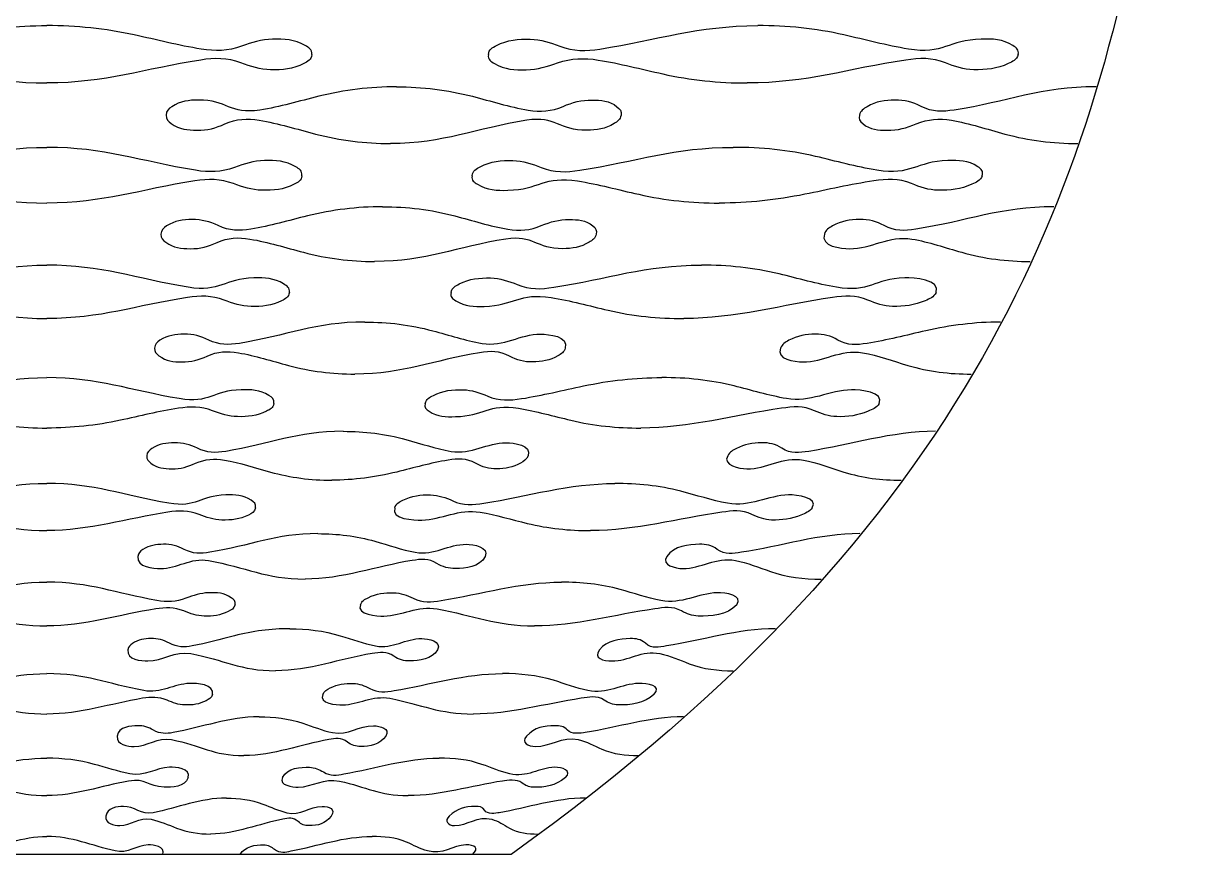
# Model space of a CAD drawing. Extents: x -15.8 to 22.7, y 5.7 to 11.5.
# Drawn here: x 11.948 to 14.055, y 5.679 to 7.16 of the extents above; entities that cross this region are included whole.
import ezdxf

# ---------------------------------------------------------------- set-up
doc = ezdxf.new("R2010")
doc.units = 0
doc.layers.add('DEFAULT', color=7, linetype='CONTINUOUS')

msp = doc.modelspace()

# ---------------------------------------------------------------- linework, layer by layer
at = {"layer": 'DEFAULT'}
msp.add_lwpolyline([(12.8156, 5.6805), (11.1629, 5.6805)], dxfattribs=at)
for points, knots in [([(14.0552, 9.8123), (14.0552, 8.6318), (14.0552, 8.0416), (13.9519, 7.4513), (13.8486, 6.8611), (13.642, 6.2708), (12.8156, 5.6805)], [0, 0, 0, 0, 1, 1, 1, 2, 2, 2, 2]), ([(11.5177, 7.1051), (11.5171, 7.1146), (11.5229, 7.1175), (11.5297, 7.1214), (11.5486, 7.1323), (11.5671, 7.1332), (11.5877, 7.1327), (11.6073, 7.1322), (11.6247, 7.1265), (11.6426, 7.1201), (11.6669, 7.1113), (11.6897, 7.111), (11.7146, 7.115), (11.7549, 7.1214), (11.7942, 7.1317), (11.8339, 7.1403), (11.8854, 7.1515), (11.9366, 7.1568), (11.9893, 7.1568)], [0, 0, 0, 0, 1, 1, 1, 2, 2, 2, 3, 3, 3, 4, 4, 4, 5, 5, 5, 6, 6, 6, 6]), ([(12.4609, 7.1051), (12.4614, 7.1146), (12.4556, 7.1175), (12.4489, 7.1214), (12.43, 7.1323), (12.4114, 7.1332), (12.3908, 7.1327), (12.3713, 7.1322), (12.3538, 7.1265), (12.3359, 7.1201), (12.3116, 7.1113), (12.2889, 7.111), (12.2639, 7.115), (12.2237, 7.1214), (12.1844, 7.1317), (12.1447, 7.1403), (12.0932, 7.1515), (12.0419, 7.1568), (11.9893, 7.1568)], [0, 0, 0, 0, 1, 1, 1, 2, 2, 2, 3, 3, 3, 4, 4, 4, 5, 5, 5, 6, 6, 6, 6]), ([(12.7752, 7.1051), (12.7762, 7.1149), (12.7826, 7.1176), (12.7898, 7.1214), (12.8093, 7.1317), (12.8285, 7.1332), (12.8497, 7.1327), (12.8686, 7.1322), (12.8853, 7.1267), (12.9025, 7.1201), (12.9266, 7.1109), (12.9491, 7.1112), (12.9737, 7.115), (13.0775, 7.1312), (13.1477, 7.1568), (13.255, 7.1568)], [0, 0, 0, 0, 1, 1, 1, 2, 2, 2, 3, 3, 3, 4, 4, 4, 5, 5, 5, 5]), ([(13.7184, 7.1051), (13.7203, 7.114), (13.7154, 7.1173), (13.709, 7.1214), (13.6908, 7.133), (13.6728, 7.1332), (13.6527, 7.1327), (13.5941, 7.1312), (13.5851, 7.1048), (13.523, 7.115), (13.4841, 7.1214), (13.4462, 7.1317), (13.4078, 7.1403), (13.3572, 7.1517), (13.3068, 7.1568), (13.255, 7.1568)], [0, 0, 0, 0, 1, 1, 1, 2, 2, 2, 3, 3, 3, 4, 4, 4, 5, 5, 5, 5]), ([(11.5177, 7.1051), (11.5185, 7.0955), (11.5248, 7.093), (11.5319, 7.0893), (11.5511, 7.0791), (11.5701, 7.0777), (11.591, 7.0782), (11.6099, 7.0787), (11.6268, 7.0842), (11.6441, 7.0905), (11.6683, 7.0994), (11.6907, 7.0993), (11.7154, 7.0955), (11.8169, 7.0798), (11.8844, 7.0546), (11.9893, 7.0546)], [0, 0, 0, 0, 1, 1, 1, 2, 2, 2, 3, 3, 3, 4, 4, 4, 5, 5, 5, 5]), ([(12.4609, 7.1051), (12.4601, 7.0955), (12.4537, 7.093), (12.4467, 7.0893), (12.4274, 7.0791), (12.4085, 7.0777), (12.3876, 7.0782), (12.3687, 7.0787), (12.3517, 7.0842), (12.3344, 7.0905), (12.3103, 7.0994), (12.2878, 7.0993), (12.2631, 7.0955), (12.1617, 7.0798), (12.0941, 7.0546), (11.9893, 7.0546)], [0, 0, 0, 0, 1, 1, 1, 2, 2, 2, 3, 3, 3, 4, 4, 4, 5, 5, 5, 5]), ([(12.7752, 7.1051), (12.774, 7.096), (12.7795, 7.0931), (12.786, 7.0893), (12.8044, 7.0783), (12.8226, 7.0778), (12.8427, 7.0782), (12.8625, 7.0787), (12.8803, 7.0843), (12.8985, 7.0905), (12.9229, 7.0988), (12.9458, 7.0995), (12.9709, 7.0955), (13.0096, 7.0893), (13.0474, 7.0793), (13.0856, 7.0708), (13.1354, 7.0597), (13.185, 7.0546), (13.2359, 7.0546)], [0, 0, 0, 0, 1, 1, 1, 2, 2, 2, 3, 3, 3, 4, 4, 4, 5, 5, 5, 6, 6, 6, 6]), ([(13.7184, 7.1051), (13.7155, 7.0955), (13.7085, 7.0929), (13.7008, 7.0893), (13.6807, 7.0797), (13.661, 7.0777), (13.6393, 7.0782), (13.6212, 7.0787), (13.6052, 7.084), (13.5888, 7.0905), (13.565, 7.1001), (13.5429, 7.0991), (13.5186, 7.0955), (13.4144, 7.0799), (13.3434, 7.0546), (13.2359, 7.0546)], [0, 0, 0, 0, 1, 1, 1, 2, 2, 2, 3, 3, 3, 4, 4, 4, 5, 5, 5, 5]), ([(12.6119, 7.0479), (12.5646, 7.0479), (12.5191, 7.0421), (12.4733, 7.0309), (12.4384, 7.0224), (12.4041, 7.0121), (12.3685, 7.0064), (12.315, 6.9979), (12.3098, 7.0249), (12.259, 7.0243), (12.242, 7.0241), (12.2269, 7.0225), (12.2119, 7.0124), (12.2061, 7.0085), (12.2017, 7.0052), (12.2014, 6.9973)], [0, 0, 0, 0, 1, 1, 1, 2, 2, 2, 3, 3, 3, 4, 4, 4, 5, 5, 5, 5]), ([(12.6119, 7.0479), (12.6579, 7.0479), (12.7022, 7.0424), (12.7468, 7.0309), (12.7799, 7.0224), (12.8124, 7.0121), (12.8463, 7.0064), (12.8683, 7.0028), (12.8875, 7.004), (12.9083, 7.0129), (12.9249, 7.0201), (12.9412, 7.0245), (12.9596, 7.0243), (12.9759, 7.0241), (12.9902, 7.0234), (13.0042, 7.0124), (13.0095, 7.0083), (13.0127, 7.0047), (13.0114, 6.9973)], [0, 0, 0, 0, 1, 1, 1, 2, 2, 2, 3, 3, 3, 4, 4, 4, 5, 5, 5, 6, 6, 6, 6]), ([(13.8571, 7.0479), (13.7592, 7.0479), (13.699, 7.021), (13.6047, 7.0064), (13.5838, 7.0032), (13.5655, 7.0024), (13.5456, 7.0129), (13.5307, 7.0208), (13.5161, 7.0245), (13.4992, 7.0243), (13.4813, 7.024), (13.4654, 7.0217), (13.4494, 7.0124), (13.443, 7.0086), (13.4377, 7.0054), (13.4357, 6.9973)], [0, 0, 0, 0, 1, 1, 1, 2, 2, 2, 3, 3, 3, 4, 4, 4, 5, 5, 5, 5]), ([(12.2014, 6.9973), (12.2011, 6.9896), (12.2052, 6.9862), (12.2107, 6.9823), (12.2252, 6.9719), (12.2399, 6.9706), (12.2566, 6.9704), (12.2745, 6.9702), (12.2901, 6.9744), (12.3062, 6.9817), (12.3267, 6.991), (12.3457, 6.9917), (12.3673, 6.9882), (12.4014, 6.9826), (12.4343, 6.9723), (12.4676, 6.9637), (12.5117, 6.9523), (12.5555, 6.9468), (12.601, 6.9468)], [0, 0, 0, 0, 1, 1, 1, 2, 2, 2, 3, 3, 3, 4, 4, 4, 5, 5, 5, 6, 6, 6, 6]), ([(13.0114, 6.9973), (13.01, 6.9893), (13.005, 6.986), (12.9989, 6.9823), (12.9834, 6.9727), (12.968, 6.9706), (12.9505, 6.9704), (12.9016, 6.9698), (12.8951, 6.9964), (12.8436, 6.9882), (12.752, 6.9736), (12.6963, 6.9468), (12.601, 6.9468)], [0, 0, 0, 0, 1, 1, 1, 2, 2, 2, 3, 3, 3, 4, 4, 4, 4]), ([(13.4357, 6.9973), (13.4339, 6.9903), (13.4367, 6.9865), (13.4417, 6.9823), (13.4552, 6.9709), (13.4691, 6.9706), (13.485, 6.9704), (13.5037, 6.9701), (13.5202, 6.9747), (13.5371, 6.9817), (13.5581, 6.9904), (13.5775, 6.992), (13.5996, 6.9882), (13.6321, 6.9827), (13.6631, 6.9723), (13.6947, 6.9637), (13.7375, 6.952), (13.78, 6.9468), (13.8244, 6.9468)], [0, 0, 0, 0, 1, 1, 1, 2, 2, 2, 3, 3, 3, 4, 4, 4, 5, 5, 5, 6, 6, 6, 6]), ([(11.5351, 6.8895), (11.5344, 6.8986), (11.5398, 6.9015), (11.5463, 6.9054), (11.5644, 6.9161), (11.5822, 6.9169), (11.6021, 6.9164), (11.621, 6.9159), (11.6379, 6.9104), (11.6552, 6.9041), (11.6787, 6.8956), (11.7005, 6.8952), (11.7247, 6.8991), (11.8228, 6.9151), (11.8875, 6.94), (11.9893, 6.94)], [0, 0, 0, 0, 1, 1, 1, 2, 2, 2, 3, 3, 3, 4, 4, 4, 5, 5, 5, 5]), ([(12.4434, 6.8895), (12.4441, 6.8986), (12.4387, 6.9015), (12.4322, 6.9054), (12.4141, 6.9161), (12.3963, 6.9169), (12.3765, 6.9164), (12.3576, 6.9159), (12.3407, 6.9104), (12.3234, 6.9041), (12.2999, 6.8956), (12.278, 6.8952), (12.2539, 6.8991), (12.1557, 6.9151), (12.091, 6.94), (11.9893, 6.94)], [0, 0, 0, 0, 1, 1, 1, 2, 2, 2, 3, 3, 3, 4, 4, 4, 5, 5, 5, 5]), ([(12.7462, 6.8895), (12.7475, 6.899), (12.7537, 6.9016), (12.7608, 6.9054), (12.7798, 6.9154), (12.7983, 6.9169), (12.8189, 6.9164), (12.837, 6.9159), (12.853, 6.9106), (12.8694, 6.9041), (12.8926, 6.895), (12.9141, 6.8954), (12.9378, 6.8991), (13.0387, 6.915), (13.1068, 6.94), (13.2112, 6.94)], [0, 0, 0, 0, 1, 1, 1, 2, 2, 2, 3, 3, 3, 4, 4, 4, 5, 5, 5, 5]), ([(13.6545, 6.8895), (13.6569, 6.8977), (13.6528, 6.9012), (13.6467, 6.9054), (13.6295, 6.9171), (13.6124, 6.9169), (13.5933, 6.9164), (13.536, 6.915), (13.5279, 6.8889), (13.467, 6.8991), (13.4301, 6.9054), (13.3941, 6.9154), (13.3576, 6.9239), (13.3091, 6.9351), (13.2609, 6.94), (13.2112, 6.94)], [0, 0, 0, 0, 1, 1, 1, 2, 2, 2, 3, 3, 3, 4, 4, 4, 5, 5, 5, 5]), ([(11.5351, 6.8895), (11.5361, 6.8802), (11.5423, 6.8777), (11.5492, 6.8742), (11.5678, 6.8644), (11.5861, 6.863), (11.6063, 6.8635), (11.6244, 6.864), (11.6406, 6.8692), (11.6572, 6.8754), (11.6804, 6.884), (11.702, 6.8839), (11.7257, 6.8802), (11.8234, 6.865), (11.8882, 6.8407), (11.9893, 6.8407)], [0, 0, 0, 0, 1, 1, 1, 2, 2, 2, 3, 3, 3, 4, 4, 4, 5, 5, 5, 5]), ([(12.4434, 6.8895), (12.4424, 6.8802), (12.4362, 6.8777), (12.4294, 6.8742), (12.4107, 6.8644), (12.3924, 6.863), (12.3722, 6.8635), (12.3541, 6.864), (12.3379, 6.8692), (12.3214, 6.8754), (12.2982, 6.884), (12.2766, 6.8839), (12.2528, 6.8802), (12.1551, 6.865), (12.0903, 6.8407), (11.9893, 6.8407)], [0, 0, 0, 0, 1, 1, 1, 2, 2, 2, 3, 3, 3, 4, 4, 4, 5, 5, 5, 5]), ([(12.7462, 6.8895), (12.7446, 6.8808), (12.7497, 6.8779), (12.7558, 6.8742), (12.7734, 6.8634), (12.7907, 6.8631), (12.8099, 6.8635), (12.8654, 6.8649), (12.8754, 6.8897), (12.9341, 6.8802), (12.9709, 6.8742), (13.0067, 6.8645), (13.043, 6.8563), (13.0905, 6.8455), (13.1377, 6.8407), (13.1863, 6.8407)], [0, 0, 0, 0, 1, 1, 1, 2, 2, 2, 3, 3, 3, 4, 4, 4, 5, 5, 5, 5]), ([(13.6545, 6.8895), (13.6509, 6.8803), (13.6438, 6.8777), (13.636, 6.8742), (13.6163, 6.8652), (13.597, 6.863), (13.5758, 6.8635), (13.5588, 6.8639), (13.5438, 6.869), (13.5284, 6.8754), (13.5056, 6.8849), (13.4845, 6.8836), (13.4612, 6.8802), (13.4199, 6.8741), (13.3794, 6.8645), (13.3386, 6.8563), (13.2881, 6.8462), (13.2379, 6.8407), (13.1863, 6.8407)], [0, 0, 0, 0, 1, 1, 1, 2, 2, 2, 3, 3, 3, 4, 4, 4, 5, 5, 5, 6, 6, 6, 6]), ([(12.5869, 6.8342), (12.5414, 6.8342), (12.4975, 6.8287), (12.4533, 6.8179), (12.4197, 6.8097), (12.3867, 6.7998), (12.3523, 6.7942), (12.3319, 6.7909), (12.3139, 6.7911), (12.2945, 6.8005), (12.2794, 6.8077), (12.2647, 6.8116), (12.2478, 6.8114), (12.2314, 6.8112), (12.2169, 6.8096), (12.2025, 6.8), (12.1969, 6.7962), (12.1927, 6.793), (12.1923, 6.7854)], [0, 0, 0, 0, 1, 1, 1, 2, 2, 2, 3, 3, 3, 4, 4, 4, 5, 5, 5, 6, 6, 6, 6]), ([(12.5869, 6.8342), (12.6308, 6.8342), (12.6731, 6.8291), (12.7157, 6.8179), (12.747, 6.8096), (12.7778, 6.7997), (12.8099, 6.7942), (12.831, 6.7907), (12.8495, 6.792), (12.8695, 6.8005), (12.8857, 6.8073), (12.9014, 6.8117), (12.9193, 6.8114), (12.9348, 6.8113), (12.9483, 6.8109), (12.9614, 6.8), (12.9663, 6.7959), (12.969, 6.7923), (12.9674, 6.7854)], [0, 0, 0, 0, 1, 1, 1, 2, 2, 2, 3, 3, 3, 4, 4, 4, 5, 5, 5, 6, 6, 6, 6]), ([(13.782, 6.8342), (13.6869, 6.8342), (13.6277, 6.8083), (13.536, 6.7942), (13.5162, 6.7912), (13.4988, 6.7899), (13.4799, 6.8005), (13.466, 6.8083), (13.4524, 6.8116), (13.4364, 6.8114), (13.419, 6.8112), (13.4034, 6.8088), (13.3878, 6.8), (13.3814, 6.7964), (13.376, 6.7931), (13.3734, 6.7854)], [0, 0, 0, 0, 1, 1, 1, 2, 2, 2, 3, 3, 3, 4, 4, 4, 5, 5, 5, 5]), ([(12.1923, 6.7854), (12.1919, 6.7781), (12.1957, 6.7747), (12.201, 6.7709), (12.2147, 6.7609), (12.2287, 6.7596), (12.2446, 6.7594), (12.2618, 6.7592), (12.2768, 6.7634), (12.2923, 6.7704), (12.3119, 6.7793), (12.3301, 6.7801), (12.3508, 6.7766), (12.3833, 6.7712), (12.4144, 6.7613), (12.4461, 6.753), (12.488, 6.742), (12.5295, 6.7367), (12.5728, 6.7367)], [0, 0, 0, 0, 1, 1, 1, 2, 2, 2, 3, 3, 3, 4, 4, 4, 5, 5, 5, 6, 6, 6, 6]), ([(12.9674, 6.7854), (12.9656, 6.7777), (12.9606, 6.7745), (12.9545, 6.7709), (12.9395, 6.7619), (12.9245, 6.7596), (12.9076, 6.7594), (12.8614, 6.7589), (12.8551, 6.7844), (12.8063, 6.7766), (12.7181, 6.7626), (12.6647, 6.7367), (12.5728, 6.7367)], [0, 0, 0, 0, 1, 1, 1, 2, 2, 2, 3, 3, 3, 4, 4, 4, 4]), ([(13.3734, 6.7854), (13.3659, 6.7633), (13.4035, 6.7596), (13.4183, 6.7594), (13.4568, 6.759), (13.4887, 6.7838), (13.5294, 6.7766), (13.5597, 6.7713), (13.5885, 6.7614), (13.6179, 6.753), (13.6582, 6.7415), (13.6982, 6.7367), (13.7399, 6.7367)], [0, 0, 0, 0, 1, 1, 1, 2, 2, 2, 3, 3, 3, 4, 4, 4, 4]), ([(11.5576, 6.6814), (11.5566, 6.69), (11.5616, 6.6929), (11.5678, 6.6967), (11.5849, 6.7072), (11.6018, 6.7078), (11.6206, 6.7073), (11.6742, 6.706), (11.6807, 6.6813), (11.7376, 6.6907), (11.8311, 6.7062), (11.8923, 6.7302), (11.9893, 6.7302)], [0, 0, 0, 0, 1, 1, 1, 2, 2, 2, 3, 3, 3, 4, 4, 4, 4]), ([(12.421, 6.6814), (12.4219, 6.69), (12.4169, 6.6929), (12.4108, 6.6967), (12.3936, 6.7072), (12.3768, 6.7078), (12.358, 6.7073), (12.3044, 6.706), (12.2979, 6.6813), (12.241, 6.6907), (12.1475, 6.7062), (12.0863, 6.7302), (11.9893, 6.7302)], [0, 0, 0, 0, 1, 1, 1, 2, 2, 2, 3, 3, 3, 4, 4, 4, 4]), ([(12.7088, 6.6814), (12.7104, 6.6904), (12.7165, 6.6931), (12.7234, 6.6967), (12.7416, 6.7062), (12.7595, 6.7078), (12.7793, 6.7073), (12.7963, 6.7069), (12.8113, 6.7018), (12.8267, 6.6955), (12.8486, 6.6865), (12.869, 6.6871), (12.8915, 6.6907), (12.9885, 6.706), (13.0541, 6.7302), (13.1545, 6.7302)], [0, 0, 0, 0, 1, 1, 1, 2, 2, 2, 3, 3, 3, 4, 4, 4, 5, 5, 5, 5]), ([(13.5722, 6.6814), (13.5816, 6.7051), (13.532, 6.7077), (13.5166, 6.7073), (13.4615, 6.706), (13.4535, 6.6805), (13.3948, 6.6907), (13.3603, 6.6967), (13.3268, 6.7064), (13.2928, 6.7146), (13.247, 6.7255), (13.2015, 6.7302), (13.1545, 6.7302)], [0, 0, 0, 0, 1, 1, 1, 2, 2, 2, 3, 3, 3, 4, 4, 4, 4]), ([(11.5576, 6.6814), (11.5588, 6.6725), (11.5648, 6.6702), (11.5714, 6.6668), (11.5892, 6.6577), (11.6066, 6.6562), (11.6259, 6.6567), (11.643, 6.6571), (11.6583, 6.6621), (11.6739, 6.668), (11.6959, 6.6762), (11.7164, 6.676), (11.7389, 6.6725), (11.8318, 6.6581), (11.8932, 6.635), (11.9893, 6.635)], [0, 0, 0, 0, 1, 1, 1, 2, 2, 2, 3, 3, 3, 4, 4, 4, 5, 5, 5, 5]), ([(12.421, 6.6814), (12.4197, 6.6725), (12.4138, 6.6702), (12.4072, 6.6668), (12.3894, 6.6577), (12.3719, 6.6562), (12.3527, 6.6567), (12.3355, 6.6571), (12.3203, 6.6621), (12.3046, 6.668), (12.2827, 6.6762), (12.2622, 6.676), (12.2397, 6.6725), (12.1467, 6.6581), (12.0854, 6.635), (11.9893, 6.635)], [0, 0, 0, 0, 1, 1, 1, 2, 2, 2, 3, 3, 3, 4, 4, 4, 5, 5, 5, 5]), ([(12.7088, 6.6814), (12.7069, 6.6734), (12.7114, 6.6705), (12.7172, 6.6668), (12.7336, 6.6563), (12.7498, 6.6562), (12.7679, 6.6567), (12.821, 6.658), (12.8306, 6.6818), (12.8868, 6.6725), (12.9212, 6.6669), (12.9547, 6.6577), (12.9886, 6.6498), (13.0332, 6.6395), (13.0775, 6.635), (13.1232, 6.635)], [0, 0, 0, 0, 1, 1, 1, 2, 2, 2, 3, 3, 3, 4, 4, 4, 5, 5, 5, 5]), ([(13.5722, 6.6814), (13.5678, 6.6729), (13.5608, 6.6702), (13.553, 6.6668), (13.5339, 6.6586), (13.5151, 6.6562), (13.4947, 6.6567), (13.4788, 6.6571), (13.465, 6.6618), (13.4509, 6.668), (13.4293, 6.6774), (13.4095, 6.6757), (13.3876, 6.6725), (13.2995, 6.6596), (13.214, 6.635), (13.1232, 6.635)], [0, 0, 0, 0, 1, 1, 1, 2, 2, 2, 3, 3, 3, 4, 4, 4, 5, 5, 5, 5]), ([(12.5551, 6.6288), (12.4679, 6.6288), (12.4158, 6.6043), (12.332, 6.5908), (12.3127, 6.5877), (12.2959, 6.5877), (12.2776, 6.5967), (12.2634, 6.6037), (12.2496, 6.6074), (12.2337, 6.6072), (12.2181, 6.607), (12.2043, 6.6054), (12.1906, 6.5963), (12.1853, 6.5927), (12.1813, 6.5896), (12.1808, 6.5824)], [0, 0, 0, 0, 1, 1, 1, 2, 2, 2, 3, 3, 3, 4, 4, 4, 5, 5, 5, 5]), ([(12.5551, 6.6288), (12.5965, 6.6288), (12.6362, 6.624), (12.6762, 6.6133), (12.7054, 6.6055), (12.734, 6.596), (12.764, 6.5908), (12.8023, 6.5842), (12.8322, 6.6076), (12.8684, 6.6072), (12.8827, 6.607), (12.9188, 6.604), (12.9121, 6.5824)], [0, 0, 0, 0, 1, 1, 1, 2, 2, 2, 3, 3, 3, 4, 4, 4, 4]), ([(13.6867, 6.6288), (13.6416, 6.6288), (13.598, 6.6231), (13.554, 6.6133), (13.5193, 6.6055), (13.4849, 6.5962), (13.4495, 6.5908), (13.431, 6.588), (13.4149, 6.5861), (13.3973, 6.5967), (13.3845, 6.6044), (13.372, 6.6073), (13.3573, 6.6072), (13.3404, 6.607), (13.3253, 6.6044), (13.3102, 6.5963), (13.3038, 6.5928), (13.2984, 6.5897), (13.2952, 6.5824)], [0, 0, 0, 0, 1, 1, 1, 2, 2, 2, 3, 3, 3, 4, 4, 4, 5, 5, 5, 6, 6, 6, 6]), ([(12.1808, 6.5824), (12.1804, 6.5755), (12.1838, 6.5723), (12.1888, 6.5686), (12.2017, 6.5591), (12.2147, 6.5579), (12.2297, 6.5577), (12.246, 6.5575), (12.2602, 6.5615), (12.2748, 6.5681), (12.2934, 6.5766), (12.3105, 6.5774), (12.3302, 6.5741), (12.3605, 6.5689), (12.3896, 6.5595), (12.4192, 6.5516), (12.4584, 6.5411), (12.4973, 6.5361), (12.5378, 6.5361)], [0, 0, 0, 0, 1, 1, 1, 2, 2, 2, 3, 3, 3, 4, 4, 4, 5, 5, 5, 6, 6, 6, 6]), ([(12.9121, 6.5824), (12.9099, 6.5752), (12.9049, 6.5721), (12.899, 6.5686), (12.8846, 6.5602), (12.8702, 6.5579), (12.854, 6.5577), (12.8389, 6.5575), (12.826, 6.561), (12.8128, 6.5681), (12.7949, 6.5779), (12.7785, 6.5771), (12.7597, 6.5741), (12.6758, 6.5607), (12.6252, 6.5361), (12.5378, 6.5361)], [0, 0, 0, 0, 1, 1, 1, 2, 2, 2, 3, 3, 3, 4, 4, 4, 5, 5, 5, 5]), ([(13.2952, 6.5824), (13.2865, 6.5626), (13.321, 6.5579), (13.3349, 6.5577), (13.3718, 6.5573), (13.4023, 6.5811), (13.4414, 6.5741), (13.4691, 6.5691), (13.4953, 6.5596), (13.5221, 6.5516), (13.5594, 6.5405), (13.5963, 6.5361), (13.635, 6.5361)], [0, 0, 0, 0, 1, 1, 1, 2, 2, 2, 3, 3, 3, 4, 4, 4, 4]), ([(11.5852, 6.4835), (11.5841, 6.4915), (11.5886, 6.4944), (11.5943, 6.4981), (11.6102, 6.5082), (11.6259, 6.5086), (11.6435, 6.5082), (11.6943, 6.5069), (11.6995, 6.4832), (11.7535, 6.4924), (11.8412, 6.5071), (11.8982, 6.5299), (11.9893, 6.5299)], [0, 0, 0, 0, 1, 1, 1, 2, 2, 2, 3, 3, 3, 4, 4, 4, 4]), ([(12.3934, 6.4835), (12.3945, 6.4915), (12.39, 6.4944), (12.3843, 6.4981), (12.3683, 6.5082), (12.3527, 6.5086), (12.3351, 6.5082), (12.2842, 6.5069), (12.2791, 6.4832), (12.225, 6.4924), (12.1373, 6.5071), (12.0804, 6.5299), (11.9893, 6.5299)], [0, 0, 0, 0, 1, 1, 1, 2, 2, 2, 3, 3, 3, 4, 4, 4, 4]), ([(12.6627, 6.4835), (12.6647, 6.492), (12.6706, 6.4946), (12.6773, 6.4981), (12.6945, 6.5069), (12.7115, 6.5087), (12.7302, 6.5082), (12.746, 6.5078), (12.7598, 6.5029), (12.774, 6.4969), (12.7945, 6.4882), (12.8134, 6.489), (12.8344, 6.4924), (12.8715, 6.4982), (12.9079, 6.5074), (12.9446, 6.515), (12.9908, 6.5248), (13.0368, 6.5299), (13.0841, 6.5299)], [0, 0, 0, 0, 1, 1, 1, 2, 2, 2, 3, 3, 3, 4, 4, 4, 5, 5, 5, 6, 6, 6, 6]), ([(13.4709, 6.4835), (13.4815, 6.5041), (13.436, 6.5086), (13.4218, 6.5082), (13.3824, 6.5072), (13.3479, 6.4848), (13.3059, 6.4924), (13.2743, 6.498), (13.2437, 6.5073), (13.2126, 6.515), (13.1701, 6.5256), (13.1278, 6.5299), (13.0841, 6.5299)], [0, 0, 0, 0, 1, 1, 1, 2, 2, 2, 3, 3, 3, 4, 4, 4, 4]), ([(11.5852, 6.4835), (11.5866, 6.4752), (11.5923, 6.473), (11.5986, 6.4698), (11.6153, 6.4613), (11.6317, 6.4599), (11.6498, 6.4603), (11.6658, 6.4607), (11.6799, 6.4654), (11.6944, 6.4709), (11.7149, 6.4787), (11.7341, 6.4784), (11.7551, 6.4752), (11.7899, 6.4698), (11.824, 6.4612), (11.8584, 6.4539), (11.9018, 6.4446), (11.9449, 6.44), (11.9893, 6.44)], [0, 0, 0, 0, 1, 1, 1, 2, 2, 2, 3, 3, 3, 4, 4, 4, 5, 5, 5, 6, 6, 6, 6]), ([(12.3934, 6.4835), (12.3919, 6.4752), (12.3862, 6.473), (12.38, 6.4698), (12.3632, 6.4613), (12.3468, 6.4599), (12.3287, 6.4603), (12.3128, 6.4607), (12.2987, 6.4654), (12.2841, 6.4709), (12.2636, 6.4787), (12.2445, 6.4784), (12.2235, 6.4752), (12.1886, 6.4698), (12.1545, 6.4612), (12.1201, 6.4539), (12.0768, 6.4446), (12.0336, 6.44), (11.9893, 6.44)], [0, 0, 0, 0, 1, 1, 1, 2, 2, 2, 3, 3, 3, 4, 4, 4, 5, 5, 5, 6, 6, 6, 6]), ([(12.6627, 6.4835), (12.6606, 6.4763), (12.6645, 6.4733), (12.6698, 6.4698), (12.6849, 6.4598), (12.6999, 6.4599), (12.7166, 6.4603), (12.7666, 6.4615), (12.7758, 6.484), (12.8288, 6.4752), (12.8604, 6.4699), (12.8911, 6.4613), (12.9222, 6.4539), (12.9634, 6.4441), (13.0043, 6.44), (13.0465, 6.44)], [0, 0, 0, 0, 1, 1, 1, 2, 2, 2, 3, 3, 3, 4, 4, 4, 5, 5, 5, 5]), ([(13.4709, 6.4835), (13.466, 6.4757), (13.4589, 6.473), (13.4511, 6.4698), (13.4329, 6.4623), (13.415, 6.4598), (13.3955, 6.4603), (13.381, 6.4607), (13.3686, 6.465), (13.3558, 6.4709), (13.3358, 6.4802), (13.3175, 6.4781), (13.2971, 6.4752), (13.2137, 6.4631), (13.1325, 6.44), (13.0465, 6.44)], [0, 0, 0, 0, 1, 1, 1, 2, 2, 2, 3, 3, 3, 4, 4, 4, 5, 5, 5, 5]), ([(12.5165, 6.4342), (12.4349, 6.4342), (12.386, 6.4112), (12.3076, 6.3985), (12.2897, 6.3956), (12.2741, 6.3955), (12.2572, 6.4041), (12.2441, 6.4106), (12.2314, 6.414), (12.2166, 6.4138), (12.202, 6.4137), (12.1892, 6.4121), (12.1764, 6.4036), (12.1714, 6.4003), (12.1676, 6.3974), (12.167, 6.3906)], [0, 0, 0, 0, 1, 1, 1, 2, 2, 2, 3, 3, 3, 4, 4, 4, 5, 5, 5, 5]), ([(12.5165, 6.4342), (12.5548, 6.4342), (12.5916, 6.4297), (12.6286, 6.4196), (12.6553, 6.4123), (12.6814, 6.4033), (12.7088, 6.3985), (12.7449, 6.3922), (12.773, 6.4143), (12.807, 6.4138), (12.8202, 6.4137), (12.8532, 6.41), (12.8458, 6.3906)], [0, 0, 0, 0, 1, 1, 1, 2, 2, 2, 3, 3, 3, 4, 4, 4, 4]), ([(13.5711, 6.4342), (13.4931, 6.4342), (13.4208, 6.4099), (13.3456, 6.3985), (13.3286, 6.3959), (13.3138, 6.3935), (13.2977, 6.4041), (13.2863, 6.4115), (13.2751, 6.414), (13.2617, 6.4138), (13.2456, 6.4136), (13.2312, 6.411), (13.2167, 6.4036), (13.2104, 6.4004), (13.2049, 6.3973), (13.2013, 6.3906)], [0, 0, 0, 0, 1, 1, 1, 2, 2, 2, 3, 3, 3, 4, 4, 4, 5, 5, 5, 5]), ([(12.167, 6.3906), (12.1665, 6.3842), (12.1697, 6.3811), (12.1742, 6.3777), (12.186, 6.3687), (12.1981, 6.3676), (12.2119, 6.3674), (12.2271, 6.3672), (12.2403, 6.3711), (12.2539, 6.3772), (12.2712, 6.385), (12.2871, 6.3859), (12.3054, 6.3828), (12.3333, 6.378), (12.36, 6.3692), (12.3872, 6.3617), (12.4232, 6.3518), (12.4589, 6.3471), (12.4963, 6.3471)], [0, 0, 0, 0, 1, 1, 1, 2, 2, 2, 3, 3, 3, 4, 4, 4, 5, 5, 5, 6, 6, 6, 6]), ([(12.8458, 6.3906), (12.8432, 6.3839), (12.8383, 6.3809), (12.8325, 6.3777), (12.8189, 6.37), (12.8054, 6.3676), (12.7901, 6.3674), (12.7763, 6.3673), (12.7646, 6.3703), (12.7526, 6.3772), (12.7362, 6.3867), (12.7211, 6.3855), (12.7037, 6.3828), (12.6726, 6.3778), (12.6426, 6.3691), (12.6121, 6.3617), (12.5738, 6.3524), (12.5358, 6.3471), (12.4963, 6.3471)], [0, 0, 0, 0, 1, 1, 1, 2, 2, 2, 3, 3, 3, 4, 4, 4, 5, 5, 5, 6, 6, 6, 6]), ([(13.2013, 6.3906), (13.1916, 6.3729), (13.2221, 6.3676), (13.2354, 6.3674), (13.2702, 6.367), (13.299, 6.3897), (13.336, 6.3828), (13.3608, 6.3781), (13.3841, 6.3692), (13.408, 6.3617), (13.4417, 6.3511), (13.4751, 6.3471), (13.5102, 6.3471)], [0, 0, 0, 0, 1, 1, 1, 2, 2, 2, 3, 3, 3, 4, 4, 4, 4]), ([(11.6177, 6.2978), (11.6164, 6.3051), (11.6203, 6.308), (11.6255, 6.3114), (11.64, 6.3211), (11.6544, 6.3214), (11.6705, 6.3209), (11.718, 6.3197), (11.7217, 6.2973), (11.7723, 6.3061), (11.8532, 6.3201), (11.9051, 6.3413), (11.9893, 6.3413)], [0, 0, 0, 0, 1, 1, 1, 2, 2, 2, 3, 3, 3, 4, 4, 4, 4]), ([(12.3609, 6.2978), (12.3622, 6.3051), (12.3583, 6.308), (12.353, 6.3114), (12.3385, 6.3211), (12.3242, 6.3214), (12.308, 6.3209), (12.2606, 6.3197), (12.2568, 6.2973), (12.2063, 6.3061), (12.1254, 6.3201), (12.0735, 6.3413), (11.9893, 6.3413)], [0, 0, 0, 0, 1, 1, 1, 2, 2, 2, 3, 3, 3, 4, 4, 4, 4]), ([(12.6086, 6.2978), (12.6109, 6.3057), (12.6165, 6.3082), (12.6229, 6.3114), (12.639, 6.3196), (12.6547, 6.3214), (12.6723, 6.3209), (12.6867, 6.3206), (12.6991, 6.3161), (12.7118, 6.3104), (12.7306, 6.3019), (12.7479, 6.303), (12.7671, 6.3061), (12.8448, 6.3185), (12.9201, 6.3413), (13.0005, 6.3413)], [0, 0, 0, 0, 1, 1, 1, 2, 2, 2, 3, 3, 3, 4, 4, 4, 5, 5, 5, 5]), ([(13.3518, 6.2978), (13.3639, 6.3165), (13.3238, 6.3213), (13.3098, 6.3209), (13.2728, 6.32), (13.2406, 6.2987), (13.2011, 6.3061), (13.1728, 6.3114), (13.1454, 6.3202), (13.1177, 6.3274), (13.0789, 6.3375), (13.0404, 6.3413), (13.0005, 6.3413)], [0, 0, 0, 0, 1, 1, 1, 2, 2, 2, 3, 3, 3, 4, 4, 4, 4]), ([(11.6177, 6.2978), (11.6193, 6.2901), (11.6246, 6.288), (11.6305, 6.2851), (11.6459, 6.2773), (11.6611, 6.2758), (11.6778, 6.2762), (11.6924, 6.2766), (11.7052, 6.2809), (11.7184, 6.2861), (11.7373, 6.2934), (11.7548, 6.2931), (11.7741, 6.2901), (11.8458, 6.2789), (11.9151, 6.2573), (11.9893, 6.2573)], [0, 0, 0, 0, 1, 1, 1, 2, 2, 2, 3, 3, 3, 4, 4, 4, 5, 5, 5, 5]), ([(12.3609, 6.2978), (12.3593, 6.2901), (12.354, 6.288), (12.3481, 6.2851), (12.3326, 6.2773), (12.3175, 6.2758), (12.3007, 6.2762), (12.2862, 6.2766), (12.2733, 6.2809), (12.2601, 6.2861), (12.2413, 6.2934), (12.2238, 6.2931), (12.2045, 6.2901), (12.1328, 6.2789), (12.0635, 6.2573), (11.9893, 6.2573)], [0, 0, 0, 0, 1, 1, 1, 2, 2, 2, 3, 3, 3, 4, 4, 4, 5, 5, 5, 5]), ([(12.6086, 6.2978), (12.6014, 6.2772), (12.6436, 6.2759), (12.6566, 6.2762), (12.692, 6.2771), (12.7231, 6.2965), (12.7607, 6.2901), (12.7891, 6.2852), (12.8167, 6.2771), (12.8446, 6.2702), (12.8819, 6.2611), (12.919, 6.2573), (12.9573, 6.2573)], [0, 0, 0, 0, 1, 1, 1, 2, 2, 2, 3, 3, 3, 4, 4, 4, 4]), ([(13.3518, 6.2978), (13.3464, 6.2908), (13.3395, 6.288), (13.3318, 6.2851), (13.3147, 6.2783), (13.2978, 6.2758), (13.2795, 6.2762), (13.2666, 6.2766), (13.2557, 6.2805), (13.2444, 6.2861), (13.2262, 6.2952), (13.2095, 6.2927), (13.1911, 6.2901), (13.1132, 6.2789), (13.0375, 6.2573), (12.9573, 6.2573)], [0, 0, 0, 0, 1, 1, 1, 2, 2, 2, 3, 3, 3, 4, 4, 4, 5, 5, 5, 5]), ([(12.4718, 6.2519), (12.3965, 6.2519), (12.3517, 6.2306), (12.2795, 6.2187), (12.2632, 6.216), (12.249, 6.2159), (12.2336, 6.2239), (12.2218, 6.23), (12.2103, 6.2332), (12.1969, 6.233), (12.1834, 6.2328), (12.1717, 6.2313), (12.16, 6.2235), (12.1553, 6.2204), (12.1518, 6.2176), (12.1512, 6.2114)], [0, 0, 0, 0, 1, 1, 1, 2, 2, 2, 3, 3, 3, 4, 4, 4, 5, 5, 5, 5]), ([(12.4718, 6.2519), (12.5065, 6.2519), (12.5398, 6.2479), (12.5734, 6.2383), (12.5973, 6.2315), (12.6206, 6.2232), (12.6452, 6.2187), (12.6786, 6.2127), (12.7045, 6.2334), (12.736, 6.233), (12.7482, 6.2328), (12.7774, 6.2285), (12.7694, 6.2114)], [0, 0, 0, 0, 1, 1, 1, 2, 2, 2, 3, 3, 3, 4, 4, 4, 4]), ([(13.4367, 6.2519), (13.3638, 6.2519), (13.2961, 6.2293), (13.2257, 6.2187), (13.2104, 6.2164), (13.1972, 6.2133), (13.1827, 6.2239), (13.1729, 6.2312), (13.163, 6.2331), (13.1511, 6.233), (13.1322, 6.2328), (13.1059, 6.2304), (13.0932, 6.2114)], [0, 0, 0, 0, 1, 1, 1, 2, 2, 2, 3, 3, 3, 4, 4, 4, 4]), ([(12.1512, 6.2114), (12.1493, 6.1915), (12.1785, 6.19), (12.1916, 6.1898), (12.2213, 6.1895), (12.2454, 6.2097), (12.277, 6.2041), (12.3436, 6.1923), (12.3787, 6.1709), (12.4488, 6.1709)], [0, 0, 0, 0, 1, 1, 1, 2, 2, 2, 3, 3, 3, 3]), ([(12.7694, 6.2114), (12.7601, 6.1917), (12.7338, 6.19), (12.7168, 6.1898), (12.7044, 6.1897), (12.6941, 6.1924), (12.6835, 6.1989), (12.6687, 6.2081), (12.6552, 6.2066), (12.6395, 6.2041), (12.5758, 6.1939), (12.5152, 6.1709), (12.4488, 6.1709)], [0, 0, 0, 0, 1, 1, 1, 2, 2, 2, 3, 3, 3, 4, 4, 4, 4]), ([(13.0932, 6.2114), (13.0827, 6.1956), (13.1085, 6.19), (13.1214, 6.1898), (13.1538, 6.1894), (13.1804, 6.2109), (13.2149, 6.2041), (13.2366, 6.1999), (13.2567, 6.1915), (13.2773, 6.1845), (13.3072, 6.1744), (13.3367, 6.1709), (13.3679, 6.1709)], [0, 0, 0, 0, 1, 1, 1, 2, 2, 2, 3, 3, 3, 4, 4, 4, 4]), ([(11.6544, 6.1251), (11.653, 6.1316), (11.6562, 6.1344), (11.6609, 6.1378), (11.6738, 6.1469), (11.6867, 6.147), (11.7012, 6.1466), (11.7157, 6.1462), (11.7285, 6.1418), (11.7417, 6.1368), (11.7592, 6.1301), (11.7754, 6.1295), (11.7935, 6.1328), (11.8668, 6.1459), (11.9128, 6.1655), (11.9893, 6.1655)], [0, 0, 0, 0, 1, 1, 1, 2, 2, 2, 3, 3, 3, 4, 4, 4, 5, 5, 5, 5]), ([(12.3242, 6.1251), (12.3256, 6.1316), (12.3224, 6.1344), (12.3176, 6.1378), (12.3047, 6.1469), (12.2919, 6.147), (12.2773, 6.1466), (12.2628, 6.1462), (12.25, 6.1418), (12.2368, 6.1368), (12.2193, 6.1301), (12.2032, 6.1295), (12.185, 6.1328), (12.1118, 6.1459), (12.0657, 6.1655), (11.9893, 6.1655)], [0, 0, 0, 0, 1, 1, 1, 2, 2, 2, 3, 3, 3, 4, 4, 4, 5, 5, 5, 5]), ([(12.5475, 6.1251), (12.55, 6.1322), (12.5552, 6.1348), (12.5612, 6.1378), (12.576, 6.1452), (12.5904, 6.147), (12.6065, 6.1466), (12.6193, 6.1463), (12.6302, 6.1422), (12.6415, 6.1368), (12.6583, 6.1286), (12.6737, 6.13), (12.691, 6.1328), (12.7623, 6.1444), (12.8314, 6.1655), (12.9053, 6.1655)], [0, 0, 0, 0, 1, 1, 1, 2, 2, 2, 3, 3, 3, 4, 4, 4, 5, 5, 5, 5]), ([(13.2173, 6.1251), (13.2306, 6.1422), (13.1968, 6.147), (13.1827, 6.1466), (13.1486, 6.1457), (13.1191, 6.1255), (13.0825, 6.1328), (13.0578, 6.1377), (13.034, 6.1459), (13.0098, 6.1526), (12.9752, 6.1622), (12.9409, 6.1655), (12.9053, 6.1655)], [0, 0, 0, 0, 1, 1, 1, 2, 2, 2, 3, 3, 3, 4, 4, 4, 4]), ([(11.6544, 6.1251), (11.6561, 6.1181), (11.661, 6.1161), (11.6664, 6.1133), (11.6804, 6.1062), (11.6941, 6.1047), (11.7094, 6.1051), (11.7224, 6.1054), (11.7338, 6.1095), (11.7455, 6.1142), (11.7625, 6.1211), (11.7781, 6.1207), (11.7955, 6.1179), (11.8601, 6.1076), (11.9223, 6.0876), (11.9893, 6.0876)], [0, 0, 0, 0, 1, 1, 1, 2, 2, 2, 3, 3, 3, 4, 4, 4, 5, 5, 5, 5]), ([(12.3242, 6.1251), (12.3224, 6.1181), (12.3176, 6.1161), (12.3121, 6.1133), (12.2981, 6.1062), (12.2844, 6.1047), (12.2692, 6.1051), (12.2562, 6.1054), (12.2448, 6.1095), (12.233, 6.1142), (12.2161, 6.1211), (12.2004, 6.1207), (12.183, 6.1179), (12.1185, 6.1076), (12.0562, 6.0876), (11.9893, 6.0876)], [0, 0, 0, 0, 1, 1, 1, 2, 2, 2, 3, 3, 3, 4, 4, 4, 5, 5, 5, 5]), ([(12.5475, 6.1251), (12.5401, 6.1074), (12.5776, 6.1048), (12.5891, 6.1051), (12.6213, 6.1059), (12.6495, 6.1241), (12.6838, 6.1179), (12.7499, 6.1061), (12.7882, 6.0876), (12.8573, 6.0876)], [0, 0, 0, 0, 1, 1, 1, 2, 2, 2, 3, 3, 3, 3]), ([(13.2173, 6.1251), (13.2003, 6.1066), (13.1706, 6.1045), (13.149, 6.1051), (13.1377, 6.1054), (13.1284, 6.1089), (13.1189, 6.1142), (13.1026, 6.1233), (13.0878, 6.1203), (13.0714, 6.1179), (13, 6.1076), (12.9308, 6.0876), (12.8573, 6.0876)], [0, 0, 0, 0, 1, 1, 1, 2, 2, 2, 3, 3, 3, 4, 4, 4, 4]), ([(12.4216, 6.0826), (12.388, 6.0826), (12.3556, 6.0782), (12.3231, 6.07), (12.2981, 6.0638), (12.2736, 6.0562), (12.2482, 6.0519), (12.2336, 6.0494), (12.2211, 6.0492), (12.2074, 6.0567), (12.197, 6.0624), (12.1868, 6.0653), (12.1748, 6.0651), (12.1627, 6.0649), (12.1521, 6.0635), (12.1416, 6.0563), (12.1374, 6.0534), (12.1342, 6.0508), (12.1336, 6.0451)], [0, 0, 0, 0, 1, 1, 1, 2, 2, 2, 3, 3, 3, 4, 4, 4, 5, 5, 5, 6, 6, 6, 6]), ([(12.4216, 6.0826), (12.4525, 6.0826), (12.482, 6.079), (12.5117, 6.07), (12.5326, 6.0638), (12.5529, 6.056), (12.5744, 6.0519), (12.6049, 6.0461), (12.6281, 6.0655), (12.6567, 6.0651), (12.6683, 6.0649), (12.6929, 6.0603), (12.6845, 6.0451)], [0, 0, 0, 0, 1, 1, 1, 2, 2, 2, 3, 3, 3, 4, 4, 4, 4]), ([(13.2863, 6.0826), (13.2192, 6.0826), (13.157, 6.0618), (13.0923, 6.0519), (13.0788, 6.0498), (13.0672, 6.0459), (13.0547, 6.0567), (13.0465, 6.0638), (13.0381, 6.0652), (13.0278, 6.0651), (13.0095, 6.0649), (12.9861, 6.0616), (12.9731, 6.0451)], [0, 0, 0, 0, 1, 1, 1, 2, 2, 2, 3, 3, 3, 4, 4, 4, 4]), ([(12.1336, 6.0451), (12.1315, 6.0273), (12.1571, 6.0253), (12.169, 6.0251), (12.1957, 6.0248), (12.2169, 6.0436), (12.2454, 6.0384), (12.3048, 6.0274), (12.3337, 6.0077), (12.3965, 6.0077)], [0, 0, 0, 0, 1, 1, 1, 2, 2, 2, 3, 3, 3, 3]), ([(12.6845, 6.0451), (12.6749, 6.0278), (12.6518, 6.0254), (12.6357, 6.0251), (12.6248, 6.025), (12.616, 6.0274), (12.6069, 6.0336), (12.5939, 6.0425), (12.582, 6.0406), (12.5681, 6.0384), (12.5108, 6.0289), (12.4564, 6.0077), (12.3965, 6.0077)], [0, 0, 0, 0, 1, 1, 1, 2, 2, 2, 3, 3, 3, 4, 4, 4, 4]), ([(12.9731, 6.0451), (12.9609, 6.0296), (12.9809, 6.0253), (12.9952, 6.0251), (13.0247, 6.0248), (13.0488, 6.045), (13.0804, 6.0384), (13.0988, 6.0345), (13.1156, 6.0268), (13.1329, 6.0202), (13.1585, 6.0105), (13.1839, 6.0077), (13.2109, 6.0077)], [0, 0, 0, 0, 1, 1, 1, 2, 2, 2, 3, 3, 3, 4, 4, 4, 4]), ([(11.6945, 5.9652), (11.6898, 5.9842), (11.7227, 5.9855), (11.7349, 5.9851), (11.763, 5.9844), (11.7866, 5.9666), (11.8168, 5.9723), (11.8818, 5.9846), (11.9212, 6.0027), (11.9893, 6.0027)], [0, 0, 0, 0, 1, 1, 1, 2, 2, 2, 3, 3, 3, 3]), ([(12.284, 5.9652), (12.2888, 5.9842), (12.2558, 5.9855), (12.2436, 5.9851), (12.2156, 5.9844), (12.1919, 5.9666), (12.1618, 5.9723), (12.0967, 5.9846), (12.0574, 6.0027), (11.9893, 6.0027)], [0, 0, 0, 0, 1, 1, 1, 2, 2, 2, 3, 3, 3, 3]), ([(12.4805, 5.9652), (12.4832, 5.9716), (12.488, 5.9741), (12.4936, 5.977), (12.5068, 5.9837), (12.5197, 5.9856), (12.5343, 5.9851), (12.5455, 5.9848), (12.5547, 5.9811), (12.5643, 5.976), (12.579, 5.9682), (12.5924, 5.9698), (12.6076, 5.9723), (12.6717, 5.9831), (12.7337, 6.0027), (12.8004, 6.0027)], [0, 0, 0, 0, 1, 1, 1, 2, 2, 2, 3, 3, 3, 4, 4, 4, 5, 5, 5, 5]), ([(13.07, 5.9652), (13.0852, 5.9817), (13.0584, 5.9856), (13.043, 5.9851), (13.0121, 5.9843), (12.9859, 5.9651), (12.9525, 5.9723), (12.9315, 5.9769), (12.9116, 5.9845), (12.8911, 5.9907), (12.8612, 5.9998), (12.8314, 6.0027), (12.8004, 6.0027)], [0, 0, 0, 0, 1, 1, 1, 2, 2, 2, 3, 3, 3, 4, 4, 4, 4]), ([(11.6945, 5.9652), (11.6963, 5.959), (11.7007, 5.9569), (11.7057, 5.9543), (11.7181, 5.9479), (11.7302, 5.9464), (11.7437, 5.9468), (11.7552, 5.9471), (11.765, 5.9508), (11.7752, 5.9552), (11.79, 5.9616), (11.8037, 5.9611), (11.819, 5.9586), (11.8757, 5.9491), (11.9302, 5.9306), (11.9893, 5.9306)], [0, 0, 0, 0, 1, 1, 1, 2, 2, 2, 3, 3, 3, 4, 4, 4, 5, 5, 5, 5]), ([(12.284, 5.9652), (12.2822, 5.959), (12.2779, 5.9569), (12.2729, 5.9543), (12.2605, 5.9479), (12.2484, 5.9464), (12.2348, 5.9468), (12.2234, 5.9471), (12.2136, 5.9508), (12.2034, 5.9552), (12.1885, 5.9616), (12.1749, 5.9611), (12.1596, 5.9586), (12.1029, 5.9491), (12.0483, 5.9306), (11.9893, 5.9306)], [0, 0, 0, 0, 1, 1, 1, 2, 2, 2, 3, 3, 3, 4, 4, 4, 5, 5, 5, 5]), ([(12.4805, 5.9652), (12.4731, 5.9499), (12.5049, 5.9465), (12.5154, 5.9468), (12.5442, 5.9475), (12.569, 5.9645), (12.5998, 5.9586), (12.6573, 5.9475), (12.6878, 5.9306), (12.7484, 5.9306)], [0, 0, 0, 0, 1, 1, 1, 2, 2, 2, 3, 3, 3, 3]), ([(13.07, 5.9652), (13.0534, 5.9496), (13.0271, 5.9462), (13.0065, 5.9468), (12.997, 5.947), (12.9894, 5.9501), (12.9816, 5.9552), (12.9675, 5.9645), (12.9548, 5.9607), (12.9404, 5.9586), (12.8765, 5.9491), (12.8144, 5.9306), (12.7484, 5.9306)], [0, 0, 0, 0, 1, 1, 1, 2, 2, 2, 3, 3, 3, 4, 4, 4, 4]), ([(12.3671, 5.9259), (12.3135, 5.9259), (12.2653, 5.9067), (12.2143, 5.8975), (12.2016, 5.8953), (12.1908, 5.8949), (12.179, 5.902), (12.1701, 5.9073), (12.1614, 5.9099), (12.1509, 5.9098), (12.1387, 5.9096), (12.1168, 5.9083), (12.1145, 5.8913)], [0, 0, 0, 0, 1, 1, 1, 2, 2, 2, 3, 3, 3, 4, 4, 4, 4]), ([(12.3671, 5.9259), (12.3938, 5.9259), (12.4192, 5.9227), (12.4448, 5.9143), (12.4624, 5.9085), (12.4795, 5.9014), (12.4978, 5.8975), (12.5251, 5.8919), (12.5452, 5.9101), (12.5707, 5.9098), (12.5819, 5.9096), (12.6013, 5.9047), (12.5927, 5.8913)], [0, 0, 0, 0, 1, 1, 1, 2, 2, 2, 3, 3, 3, 4, 4, 4, 4]), ([(13.1226, 5.9259), (13.062, 5.9259), (13.0061, 5.9067), (12.9478, 5.8975), (12.9399, 5.8963), (12.923, 5.8942), (12.916, 5.902), (12.9096, 5.9091), (12.9026, 5.9099), (12.8939, 5.9098), (12.874, 5.9095), (12.8579, 5.9075), (12.8432, 5.8913)], [0, 0, 0, 0, 1, 1, 1, 2, 2, 2, 3, 3, 3, 4, 4, 4, 4]), ([(12.1145, 5.8913), (12.1124, 5.8756), (12.1338, 5.873), (12.1447, 5.8728), (12.1681, 5.8725), (12.1862, 5.89), (12.2113, 5.8851), (12.2631, 5.8747), (12.2849, 5.8567), (12.3402, 5.8567)], [0, 0, 0, 0, 1, 1, 1, 2, 2, 2, 3, 3, 3, 3]), ([(12.5927, 5.8913), (12.5832, 5.8764), (12.5634, 5.873), (12.5482, 5.8728), (12.5389, 5.8727), (12.5316, 5.8748), (12.5242, 5.8806), (12.5132, 5.8894), (12.503, 5.8871), (12.4911, 5.8851), (12.4406, 5.8764), (12.3931, 5.8567), (12.3402, 5.8567)], [0, 0, 0, 0, 1, 1, 1, 2, 2, 2, 3, 3, 3, 4, 4, 4, 4]), ([(12.8432, 5.8913), (12.8324, 5.8794), (12.8464, 5.873), (12.8591, 5.8728), (12.8855, 5.8725), (12.9065, 5.8918), (12.9352, 5.8851), (12.9502, 5.8815), (12.9634, 5.8744), (12.9772, 5.8683), (12.9984, 5.8589), (13.0194, 5.8567), (13.042, 5.8567)], [0, 0, 0, 0, 1, 1, 1, 2, 2, 2, 3, 3, 3, 4, 4, 4, 4]), ([(11.7375, 5.8174), (11.7327, 5.8339), (11.76, 5.8362), (11.7711, 5.8358), (11.7954, 5.8351), (11.8153, 5.8186), (11.8417, 5.824), (11.863, 5.8284), (11.8835, 5.8353), (11.9044, 5.841), (11.9325, 5.8486), (11.9603, 5.852), (11.9893, 5.852)], [0, 0, 0, 0, 1, 1, 1, 2, 2, 2, 3, 3, 3, 4, 4, 4, 4]), ([(12.241, 5.8174), (12.2458, 5.8339), (12.2185, 5.8362), (12.2075, 5.8358), (12.1832, 5.8351), (12.1632, 5.8186), (12.1368, 5.824), (12.1155, 5.8284), (12.095, 5.8353), (12.0741, 5.841), (12.0461, 5.8486), (12.0183, 5.852), (11.9893, 5.852)], [0, 0, 0, 0, 1, 1, 1, 2, 2, 2, 3, 3, 3, 4, 4, 4, 4]), ([(12.4089, 5.8174), (12.4175, 5.8351), (12.4414, 5.8363), (12.4568, 5.8358), (12.4662, 5.8355), (12.4738, 5.8322), (12.4816, 5.8274), (12.4941, 5.8197), (12.5053, 5.8217), (12.5182, 5.824), (12.5746, 5.834), (12.6288, 5.852), (12.6875, 5.852)], [0, 0, 0, 0, 1, 1, 1, 2, 2, 2, 3, 3, 3, 4, 4, 4, 4]), ([(12.9124, 5.8174), (12.9254, 5.8296), (12.9065, 5.8362), (12.8931, 5.8358), (12.8659, 5.835), (12.8432, 5.8167), (12.8133, 5.824), (12.7963, 5.8282), (12.7803, 5.8353), (12.7638, 5.841), (12.7386, 5.8497), (12.7137, 5.852), (12.6875, 5.852)], [0, 0, 0, 0, 1, 1, 1, 2, 2, 2, 3, 3, 3, 4, 4, 4, 4]), ([(11.7375, 5.8174), (11.7432, 5.8002), (11.7672, 5.7999), (11.7804, 5.8003), (11.8104, 5.8012), (11.8117, 5.8171), (11.844, 5.8113), (11.8924, 5.8025), (11.9386, 5.7853), (11.9893, 5.7853)], [0, 0, 0, 0, 1, 1, 1, 2, 2, 2, 3, 3, 3, 3]), ([(12.241, 5.8174), (12.2354, 5.8002), (12.2113, 5.7999), (12.1981, 5.8003), (12.1682, 5.8012), (12.1668, 5.8171), (12.1345, 5.8113), (12.0861, 5.8025), (12.04, 5.7853), (11.9893, 5.7853)], [0, 0, 0, 0, 1, 1, 1, 2, 2, 2, 3, 3, 3, 3]), ([(12.4089, 5.8174), (12.4014, 5.8038), (12.4267, 5.8), (12.4368, 5.8003), (12.4618, 5.8011), (12.4829, 5.8171), (12.51, 5.8113), (12.5588, 5.8008), (12.5804, 5.7853), (12.6324, 5.7853)], [0, 0, 0, 0, 1, 1, 1, 2, 2, 2, 3, 3, 3, 3]), ([(12.9124, 5.8174), (12.8945, 5.8026), (12.8766, 5.7997), (12.8545, 5.8003), (12.8467, 5.8006), (12.8409, 5.8032), (12.835, 5.8081), (12.8267, 5.8151), (12.8091, 5.8126), (12.8005, 5.8113), (12.7445, 5.8026), (12.6905, 5.7853), (12.6324, 5.7853)], [0, 0, 0, 0, 1, 1, 1, 2, 2, 2, 3, 3, 3, 4, 4, 4, 4]), ([(12.309, 5.781), (12.2628, 5.781), (12.2219, 5.7633), (12.1783, 5.7548), (12.1579, 5.7508), (12.1444, 5.7664), (12.1255, 5.7661), (12.1143, 5.7659), (12.0966, 5.7638), (12.0943, 5.749)], [0, 0, 0, 0, 1, 1, 1, 2, 2, 2, 3, 3, 3, 3]), ([(12.309, 5.781), (12.3314, 5.781), (12.3524, 5.7783), (12.3736, 5.7703), (12.3879, 5.765), (12.4015, 5.7583), (12.4165, 5.7548), (12.4405, 5.7491), (12.4572, 5.7664), (12.4793, 5.7661), (12.4911, 5.7659), (12.5045, 5.7614), (12.4954, 5.749)], [0, 0, 0, 0, 1, 1, 1, 2, 2, 2, 3, 3, 3, 4, 4, 4, 4]), ([(12.9484, 5.781), (12.8949, 5.781), (12.8459, 5.7633), (12.7945, 5.7548), (12.7888, 5.7538), (12.7731, 5.7516), (12.7687, 5.7589), (12.7644, 5.766), (12.7589, 5.7662), (12.7517, 5.7661), (12.7334, 5.7658), (12.7192, 5.7623), (12.7055, 5.749)], [0, 0, 0, 0, 1, 1, 1, 2, 2, 2, 3, 3, 3, 4, 4, 4, 4]), ([(12.0943, 5.749), (12.0922, 5.7354), (12.109, 5.732), (12.119, 5.7319), (12.1389, 5.7316), (12.1535, 5.748), (12.1752, 5.7432), (12.1909, 5.7397), (12.2053, 5.7332), (12.2202, 5.7276), (12.24, 5.7202), (12.2596, 5.7169), (12.2807, 5.7169)], [0, 0, 0, 0, 1, 1, 1, 2, 2, 2, 3, 3, 3, 4, 4, 4, 4]), ([(12.4954, 5.749), (12.4847, 5.7343), (12.4722, 5.7321), (12.4557, 5.7319), (12.448, 5.7318), (12.4422, 5.7335), (12.4366, 5.7391), (12.4278, 5.7478), (12.4194, 5.745), (12.4094, 5.7432), (12.3664, 5.7352), (12.3263, 5.7169), (12.2807, 5.7169)], [0, 0, 0, 0, 1, 1, 1, 2, 2, 2, 3, 3, 3, 4, 4, 4, 4]), ([(12.7055, 5.749), (12.6964, 5.7402), (12.7036, 5.732), (12.715, 5.7319), (12.7382, 5.7315), (12.7558, 5.7502), (12.7812, 5.7432), (12.7929, 5.74), (12.8024, 5.7334), (12.8126, 5.7276), (12.8291, 5.7184), (12.8455, 5.7169), (12.8636, 5.7169)], [0, 0, 0, 0, 1, 1, 1, 2, 2, 2, 3, 3, 3, 4, 4, 4, 4]), ([(11.7827, 5.6805), (11.778, 5.6948), (11.7989, 5.698), (11.8092, 5.6976), (11.8295, 5.6969), (11.8454, 5.6814), (11.8679, 5.6867), (11.9082, 5.6961), (11.9461, 5.7126), (11.9893, 5.7126)], [0, 0, 0, 0, 1, 1, 1, 2, 2, 2, 3, 3, 3, 3]), ([(12.1959, 5.6805), (12.2006, 5.6948), (12.1796, 5.698), (12.1694, 5.6976), (12.149, 5.6969), (12.1331, 5.6814), (12.1106, 5.6867), (12.0703, 5.6961), (12.0324, 5.7126), (11.9893, 5.7126)], [0, 0, 0, 0, 1, 1, 1, 2, 2, 2, 3, 3, 3, 3]), ([(12.3336, 5.6805), (12.3417, 5.6953), (12.361, 5.6981), (12.3751, 5.6976), (12.3829, 5.6973), (12.3886, 5.6943), (12.3945, 5.6898), (12.4046, 5.6822), (12.4136, 5.6846), (12.4242, 5.6867), (12.4722, 5.696), (12.518, 5.7126), (12.5684, 5.7126)], [0, 0, 0, 0, 1, 1, 1, 2, 2, 2, 3, 3, 3, 4, 4, 4, 4]), ([(12.7468, 5.6805), (12.7602, 5.6917), (12.7504, 5.6981), (12.7353, 5.6976), (12.7118, 5.6968), (12.6932, 5.6789), (12.6669, 5.6867), (12.6538, 5.6905), (12.642, 5.6971), (12.6295, 5.7024), (12.6095, 5.7108), (12.5896, 5.7126), (12.5684, 5.7126)], [0, 0, 0, 0, 1, 1, 1, 2, 2, 2, 3, 3, 3, 4, 4, 4, 4])]:
    msp.add_open_spline(points, degree=3, knots=knots, dxfattribs=at)

doc.saveas('drawing.dxf')
